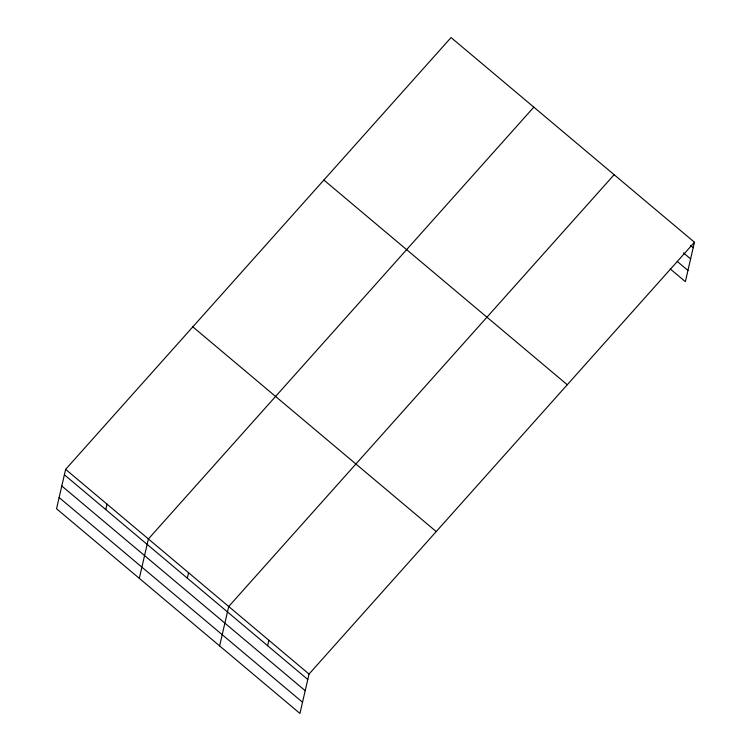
<?xml version="1.0" encoding="UTF-8"?>
<svg xmlns="http://www.w3.org/2000/svg" width="751" height="751" viewBox="0 0 751 751"><rect width="100%" height="100%" fill="white"/><g stroke="black" fill="none" stroke-linecap="round" stroke-linejoin="round"><path stroke-width="1.13" d="M65.637 469.347L56.541 508.746L299.94 713.45L309.036 674.051L694.459 242.254L451.06 37.55L65.637 469.347L309.036 674.051M105.76 509.582L107.017 504.146M139.301 578.345L148.398 538.946L533.811 107.149M187.299 578.157L188.557 572.722M219.621 645.898L228.717 606.498L614.14 174.701M267.628 645.71L268.877 640.274M694.459 242.254L685.363 281.653L670.192 268.896M690.526 245.436L693.201 247.689M683.476 252.899L690.62 258.898M677.242 261.442L687.954 270.444M323.869 180.043L567.268 384.747M192.829 326.854L436.228 531.558M64.379 474.773L307.788 679.486M61.798 485.981L305.197 690.695M59.132 497.537L302.531 702.241"/></g></svg>
